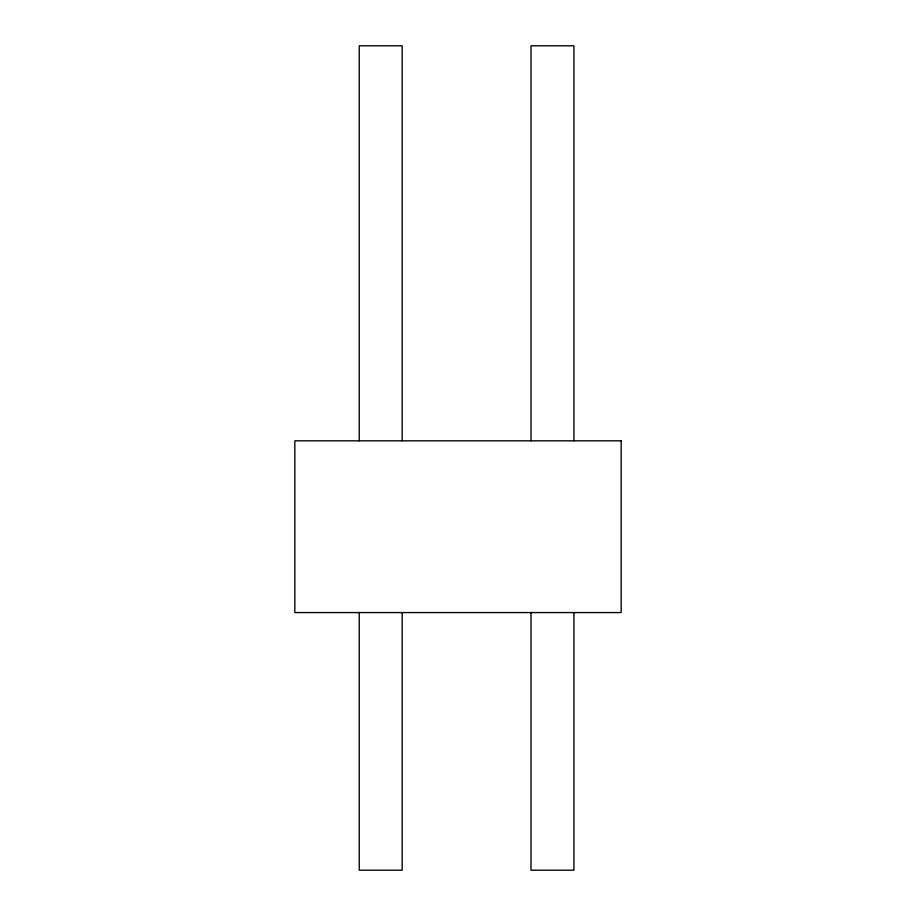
<?xml version="1.0" encoding="UTF-8"?>
<svg xmlns="http://www.w3.org/2000/svg" width="916" height="916" viewBox="0 0 916 916"><rect width="100%" height="100%" fill="white"/><g stroke="black" fill="none" stroke-linecap="round" stroke-linejoin="round"><path stroke-width="1.37" d="M573.931 440.825L573.931 45.8L530.994 45.8L530.994 440.825M573.931 612.575L573.931 870.2L530.994 870.2L530.994 612.575M402.181 440.825L402.181 45.8L359.244 45.8L359.244 440.825M402.181 612.575L402.181 870.2L359.244 870.2L359.244 612.575M621.163 440.825L294.837 440.825L294.837 612.575L621.163 612.575L621.163 440.825"/></g></svg>
